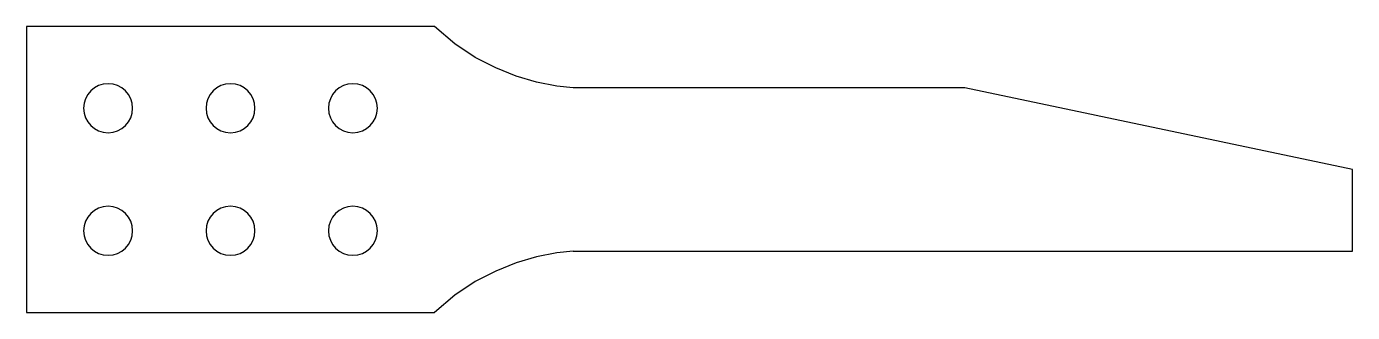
# Model space of a CAD drawing. Extents: x 0 to 650, y -70 to 70.
import ezdxf

# ---------------------------------------------------------------- set-up
doc = ezdxf.new("R2010")
doc.units = 0
doc.layers.get('0').update_dxf_attribs({"linetype": 'CONTINUOUS'})

msp = doc.modelspace()

# ---------------------------------------------------------------- linework, layer by layer
at = {"extrusion": (0, 0, -1)}
for p, q in [((200, 70), (0, 70)), ((0, 70), (0, -70)), ((210, 61.5667), (200, 70)), ((220, 54.9215), (210, 61.5667)), ((230, 49.7074), (220, 54.9215)), ((240, 45.709), (230, 49.7074)), ((250, 42.7898), (240, 45.709)), ((260, 40.863), (250, 42.7898)), ((268, 40), (260, 40.863)), ((460, 40), (268, 40)), ((650, 0), (460, 40)), ((650, -40), (650, 0)), ((250, -42.7898), (240, -45.709)), ((260, -40.863), (250, -42.7898)), ((268, -40), (260, -40.863)), ((268, -40), (650, -40)), ((230, -49.7074), (220, -54.9215)), ((240, -45.709), (230, -49.7074)), ((220, -54.9215), (210, -61.5667)), ((210, -61.5667), (200, -70)), ((0, -70), (200, -70))]:
    msp.add_line(p, q, dxfattribs=at)
for centre in [(-40, 30), (-40, 30, 22), (-100, 30), (-100, 30, 22), (-160, 30), (-160, 30, 22), (-40, -30), (-40, -30, 22), (-100, -30), (-100, -30, 22), (-160, -30), (-160, -30, 22)]:
    msp.add_circle(centre, 12, dxfattribs=at)

doc.saveas('drawing.dxf')
